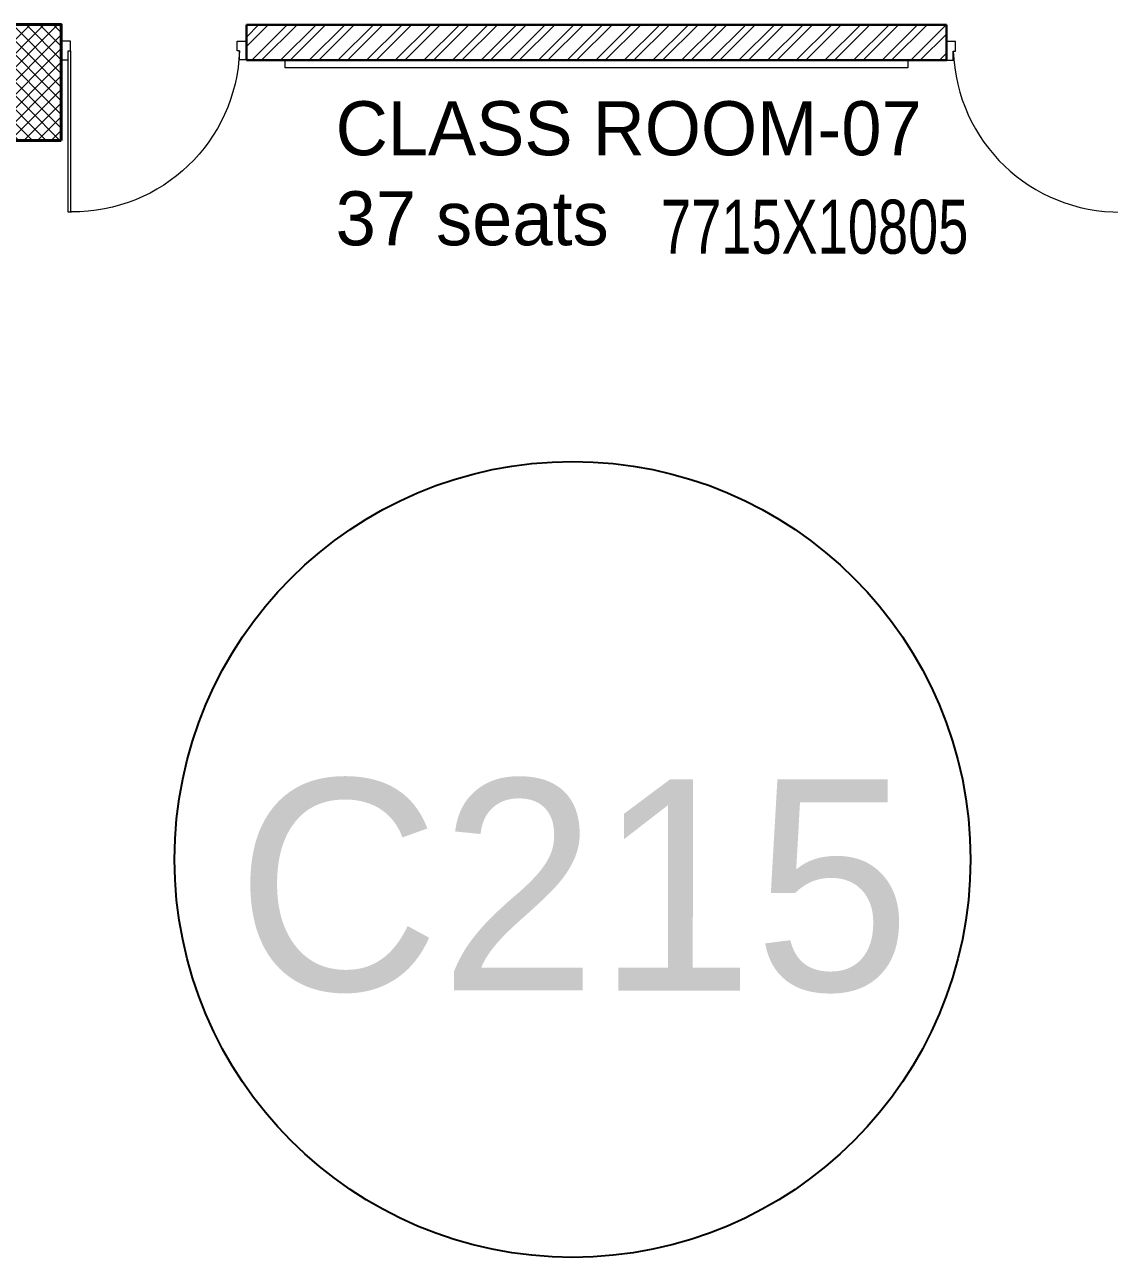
# Model space of a CAD drawing. Header units: millimetres. Extents: x 8275 to 147087, y -297470 to -191881.
# Drawn here: x 49211 to 56239, y -252817 to -244829 of the extents above; entities that cross this region are included whole.
import ezdxf

# ---------------------------------------------------------------- set-up
doc = ezdxf.new("R2010")
doc.units = ezdxf.units.MM
doc.header["$LTSCALE"] = 250
doc.header["$MEASUREMENT"] = 0
for name, color, linetype, lineweight in [('col', 6, 'Continuous', 40), ('door', 35, 'Continuous', 13), ('furniture', 5, 'Continuous', 15), ('hatch', 9, 'Continuous', 0), ('text', 7, 'Continuous', 9), ('wall', 1, 'Continuous', 30)]:
    doc.layers.add(name, color=color, linetype=linetype, lineweight=lineweight)
doc.layers.add('FUR', color=140, linetype='Continuous')
doc.styles.get("Standard").update_dxf_attribs({"font": 'GOTHIC.TTF', "height": 100})

# ---------------------------------------------------------------- blocks, each defined once
blk = doc.blocks.new('A$C31941232')
at = {"layer": 'hatch'}
h = blk.add_hatch(dxfattribs=at)
h.set_pattern_fill('ANSI37', color=256, scale=500, style=0)
h.set_pattern_definition([(45, (-3130183.29, 85463.276), (-44.1941738, 44.1941738), []), (135, (-3130183.29, 85463.276), (-44.1941738, -44.1941738), [])])
h.paths.add_polyline_path([(-89098.5, 14908.7), (-89847.1, 14908.7), (-89847.1, 15658.7), (-89098.5, 15658.7)])
at = {"layer": 'col', "elevation": 32033.8}
blk.add_lwpolyline([(-89098.5, 14908.7), (-89847.1, 14908.7), (-89847.1, 15658.7), (-89098.5, 15658.7)], close=True, dxfattribs=at)
blk = doc.blocks.new('D1-1000')
for p, q in [((-950.7, 0), (-1000, 0)), ((-1000, 0), (-1000, -102)), ((-950.7, -52.7), (-950.7, 0)), ((-49.3, 0), (0, 0)), ((-49.3, -52.7), (-49.3, 0)), ((0, 0), (0, -102)), ((-962.5, -52.7), (-950.7, -52.7)), ((-962.5, -102), (-962.5, -52.7)), ((-50.6, -52.7), (-50.6, -923.2)), ((-37.5, -52.7), (-49.3, -52.7)), ((-37.5, -923.2), (-37.5, -52.7)), ((-37.5, -102), (-37.5, -52.7)), ((-1000, -102), (-962.5, -102)), ((0, -102), (-37.5, -102)), ((-55, -923.2), (-37.5, -923.2))]:
    blk.add_line(p, q)
blk.add_ellipse((-39.7, 2.2), major_axis=(646.4, 674.7), ratio=0.977435, start_param=2.382767, end_param=3.900418)

msp = doc.modelspace()

# ---------------------------------------------------------------- hatches: boundary and pattern name
at = {"layer": 'hatch'}
h = msp.add_hatch(dxfattribs=at)
h.set_pattern_fill('ANSI32', color=256, scale=350, style=0)
h.set_pattern_definition([(45, (-6686.72, -321362.35), (-92.80777, 92.80777), []), (45, (-6624.85, -321362.35), (-92.80777, 92.80777), [])])
h.paths.add_polyline_path([(55182.7, -245060), (55182.7, -244829.7), (50647.6, -244829.3), (50647.6, -245059.5)])

# ---------------------------------------------------------------- linework, layer by layer
at = {"layer": 'FUR', "linetype": 'ByBlock', "ltscale": 100}
msp.add_circle((52760.5, -250238.4, -11300.6), 2578.4, dxfattribs=at)
at = {"layer": 'furniture', "elevation": 7090}
msp.add_lwpolyline([(54932.1, -245059.6), (54932.1, -245109.6), (50898.2, -245109.6), (50898.2, -245059.6)], close=True, dxfattribs=at)
at = {"layer": 'wall'}
for p, q in [((50647.6, -244829.4, 20733.2), (55182.7, -244829.9, -6553.2)), ((50647.6, -245059.4, 20733.2), (50647.6, -244829.4, 20733.2)), ((55182.7, -245059.9, -6553.2), (55182.7, -244829.9, -6553.2)), ((50647.6, -245059.4, 20733.2), (55182.7, -245059.9, -6553.2))]:
    msp.add_line(p, q, dxfattribs=at)

# ---------------------------------------------------------------- block references
at = {"layer": 'door', "zscale": 1.2}
for p, xscale, yscale in [((49447.6, -244935.6, 20733.2), -1.2, 1.200000000000728), ((56382.7, -244937.5, -6553.2), 1.2, 1.2)]:
    msp.add_blockref('D1-1000', p, dxfattribs=dict(at, xscale=xscale, yscale=yscale))
at = {"layer": 'hatch'}
msp.add_blockref('A$C31941232', (138546.1, -260488, -11300.6), dxfattribs=at)

# ---------------------------------------------------------------- texts
at = {"layer": 'FUR', "insert": (7876.7, -251090.4, -116210), "char_height": 1368, "width": 89934.279, "attachment_point": 7, "rotation": 359.97865}
msp.add_mtext('\\pi42703;C215', dxfattribs=at)
at = {"layer": 'text', "color": 1, "linetype": 'ByBlock', "ltscale": 100, "true_color": 0xff0505, "width": 0.75}
msp.add_text('7715X10805', height=350, rotation=360, dxfattribs=at).set_placement((53334.1, -246313.4, -16013.2))
at = {"layer": 'text', "color": 1, "linetype": 'ByBlock', "ltscale": 100, "true_color": 0xff0505, "insert": (51225.7, -245325.5, -11300.6), "char_height": 350, "width": 3997.877, "attachment_point": 1, "rotation": 360}
msp.add_mtext('CLASS ROOM-07 37 seats', dxfattribs=at)

doc.saveas('drawing.dxf')
